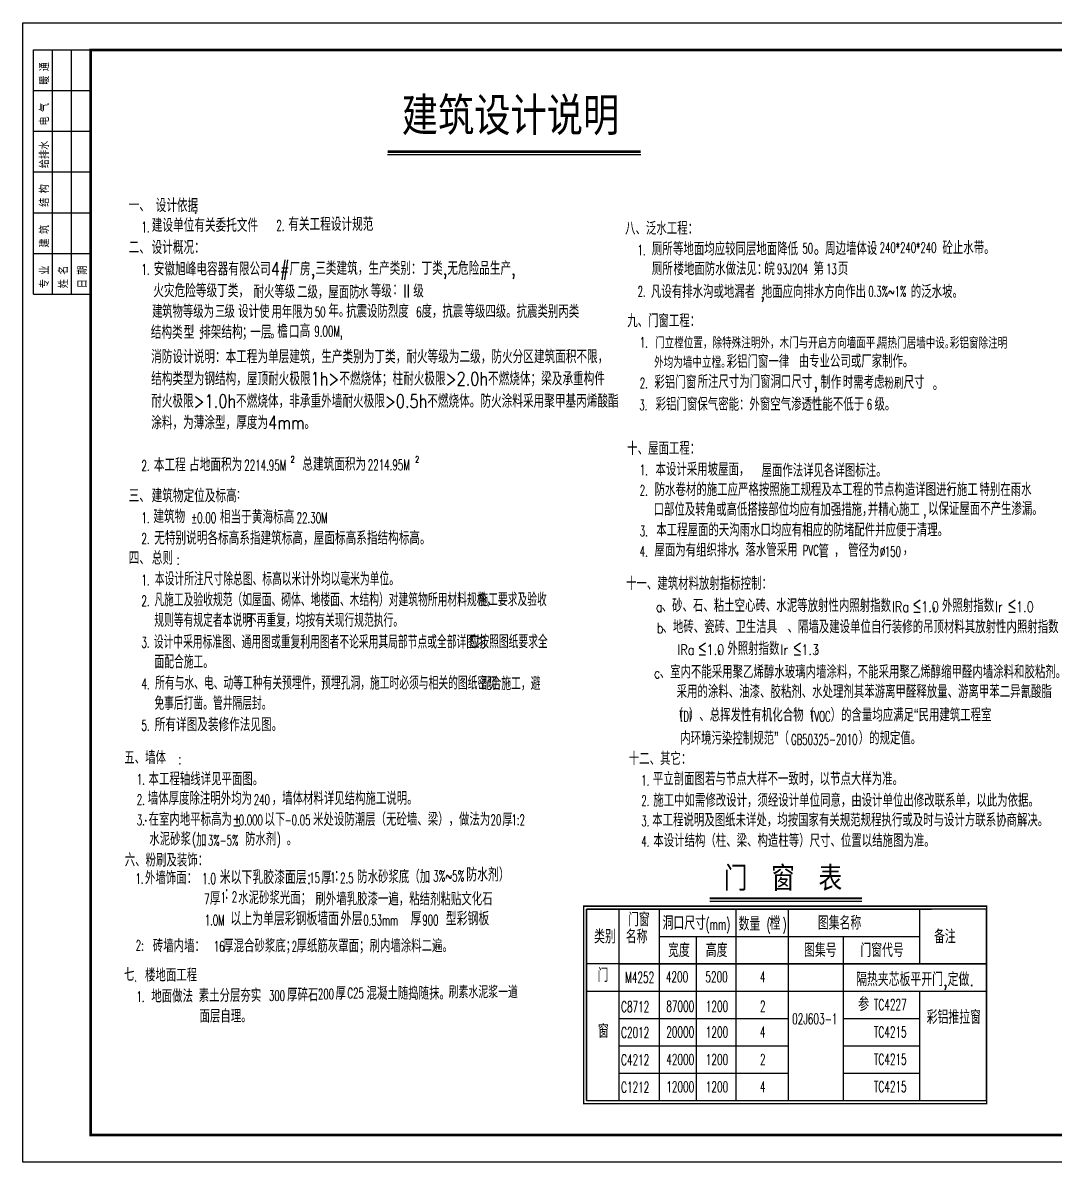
# Model space of a CAD drawing. Extents: x 3757684 to 3906284, y -130571 to 413559.
# Drawn here: x 3758816 to 3796816, y -71044 to -29044 of the extents above; entities that cross this region are included whole.
import ezdxf
from ezdxf.enums import TextEntityAlignment as Align

# ---------------------------------------------------------------- set-up
doc = ezdxf.new("R2010")
doc.units = 0
doc.header["$LTSCALE"] = 1000
doc.header["$MEASUREMENT"] = 0
doc.layers.get('0').update_dxf_attribs({"color": 4, "linetype": 'CONTINUOUS'})
for name, color, linetype in [('PUB_TEXT', 7, 'CONTINUOUS'), ('PUB_TITLE', 4, 'CONTINUOUS'), ('ST', 4, 'CONTINUOUS')]:
    doc.layers.add(name, color=color, linetype=linetype)
doc.styles.add('-宋体', font='SimSun.ttf', dxfattribs={"width": 0.8})
doc.styles.add('_HZTXT', font='TXT', dxfattribs={"width": 0.8, "bigfont": 'HZTXT'})
doc.styles.add('_ROMANC', font='ROMANC.shx', dxfattribs={"width": 0.6})
doc.styles.add('_ROMANS', font='ROMANS', dxfattribs={"width": 0.6})
doc.styles.add('_SIMPLEX', font='SIMPLEX.shx', dxfattribs={"width": 0.8})
doc.styles.add('_TXT', font='SIMPLEX.shx', dxfattribs={"width": 0.6})
doc.styles.add('ht', font='simhei_0.ttf', dxfattribs={"width": 0.8})
doc.styles.add('hztxt', font='txt', dxfattribs={"height": 10, "bigfont": 'hztxt.shx'})
doc.styles.get("Standard").update_dxf_attribs({"font": 'SimSun.ttf'})

# ---------------------------------------------------------------- blocks, each defined once
blk = doc.blocks.new('A$C24B85BD5')
at = {"layer": 'PUB_TITLE'}
for p, q in [((0, 0), (0, 13500)), ((0, 13500), (3150, 13500)), ((1050, 0), (1050, 13500)), ((2100, 0), (2100, 13500)), ((3150, 0), (3150, 13500)), ((0, 11250), (3150, 11250)), ((0, 9000), (3150, 9000)), ((0, 6750), (3150, 6750)), ((0, 4500), (3150, 4500)), ((0, 2250), (3150, 2250)), ((0, 0), (3150, 0))]:
    blk.add_line(p, q, dxfattribs=at)
at = {"layer": 'PUB_TITLE', "style": 'ht', "width": 0.8}
for s, p in [('暖 通', (804, 11572)), ('电 气', (804, 9322)), ('给排水', (804, 6961)), ('结 构', (804, 4822)), ('建 筑', (804, 2572)), ('专 业', (804, 322)), ('姓 名', (1854, 322)), ('日 期', (2904, 322))]:
    blk.add_text(s, height=450, rotation=90, dxfattribs=at).set_placement(p)

msp = doc.modelspace()

# ---------------------------------------------------------------- linework, layer by layer
at = {"layer": 'PUB_TEXT'}
for p, q in [((3772258.4, -33904.7, 0), (3781582.1, -33904.7, 0)), ((3779587.6, -68773.4), (3779587.6, -61717.7)), ((3779587.6, -61717.7), (3792300.4, -61717.7)), ((3780786.1, -68773.4), (3780786.1, -61717.7)), ((3782269.1, -68773.4), (3782269.1, -61717.7)), ((3784128, -61422.2), (3789731.5, -61422.2)), ((3785100.9, -68773.4), (3785100.9, -61717.7)), ((3787019.7, -61717.7), (3787019.7, -68773.4)), ((3791849.1, -61717.7), (3791849.1, -63733.6)), ((3782269.1, -62725.6), (3791849.1, -62725.6)), ((3783636.6, -68773.4), (3783636.6, -62725.6)), ((3789058.4, -68773.4), (3789058.4, -62725.6)), ((3794327, -63733.6), (3779587.6, -63733.6)), ((3780786.1, -63733.6), (3794327, -63733.6)), ((3779587.6, -64741.5), (3794327, -64741.5)), ((3780786.1, -64741.5), (3789058.4, -64741.5)), ((3780786.1, -64741.5), (3794327, -64741.5)), ((3780786.1, -65749.5), (3787019.7, -65749.5)), ((3780786.1, -65749.5), (3787019.7, -65749.5)), ((3789058.4, -65749.5), (3791849.1, -65749.5)), ((3789058.4, -65749.5), (3791849.1, -65749.5)), ((3780786.1, -66757.5), (3787019.7, -66757.5)), ((3780786.1, -66757.5), (3787019.7, -66757.5)), ((3789058.4, -66757.5), (3791849.1, -66757.5)), ((3789058.4, -66757.5), (3791849.1, -66757.5)), ((3780786.1, -67765.4), (3787019.7, -67765.4)), ((3780786.1, -67765.4), (3787019.7, -67765.4)), ((3789058.4, -67765.4), (3791849.1, -67765.4)), ((3789058.4, -67765.4), (3791849.1, -67765.4)), ((3779587.6, -68773.4), (3794327, -68773.4)), ((3779587.6, -68773.4), (3794327, -68773.4)), ((3780786.1, -68773.4), (3787019.7, -68773.4)), ((3780786.1, -68773.4), (3787019.7, -68773.4)), ((3780786.1, -68773.4), (3787019.7, -68773.4)), ((3789058.4, -68773.4), (3794327, -68773.4)), ((3789058.4, -68773.4), (3791849.1, -68773.4)), ((3789058.4, -68773.4), (3791849.1, -68773.4))]:
    msp.add_line(p, q, dxfattribs=at)
at = {"layer": 'PUB_TEXT', "const_width": 50.1, "elevation": 0}
for points in [[(3772258.4, -33770.6), (3781582.1, -33770.6)], [(3772258.4, -33817.9), (3781582.1, -33817.9)]]:
    msp.add_lwpolyline(points, dxfattribs=at)
at = {"layer": 'PUB_TEXT', "const_width": 77.2}
msp.add_lwpolyline([(3784128, -61314.2), (3789731.5, -61314.2)], dxfattribs=at)
at = {"layer": 'PUB_TEXT', "const_width": 50}
msp.add_lwpolyline([(3794327, -61605.7), (3779475.6, -61605.7), (3779475.6, -68885.4), (3794327, -68885.4)], close=True, dxfattribs=at)
at = {"layer": 'PUB_TEXT'}
msp.add_lwpolyline([(3794327, -61717.7), (3779587.6, -61717.7), (3779587.6, -68773.4), (3794327, -68773.4)], close=True, dxfattribs=at)
at = {"layer": 'PUB_TITLE', "elevation": 0}
msp.add_lwpolyline([(3758816.3, -71044), (3758816.3, -29044), (3818216.3, -29044), (3818216.3, -71044)], close=True, dxfattribs=at)
at = {"layer": 'PUB_TITLE', "const_width": 100, "elevation": 0}
msp.add_lwpolyline([(3761316.3, -70044), (3817216.3, -70044), (3817216.3, -30044), (3761316.3, -30044)], close=True, dxfattribs=at)
at = {"layer": 'ST', "color": 7}
msp.add_line((3791849.1, -64741.5), (3791849.1, -68773.4), dxfattribs=at)

# ---------------------------------------------------------------- block references
at = {"xscale": 0.666664999909699, "yscale": 0.666664999909699, "zscale": 0.666665}
msp.add_blockref('A$C24B85BD5', (3759216.3, -39044, 0), dxfattribs=at)

# ---------------------------------------------------------------- texts
at = {"layer": 'PUB_TEXT'}
for s, height, style, width, p in [('建筑设计说明', 1224, '-宋体', 0.8, (3772777.4, -33047.8, 0)), ('  设计依据', 489.6, '_HZTXT', 0.8, (3763015, -36022.4, 0)), ('一、', 489.6, '_HZTXT', 0.8, (3762717.5, -36005.6, 0)), (':', 489.6, '_HZTXT', 0.8, (3765101.2, -36076, 0)), ('1.', 391.68, '_ROMANC', 0.6, (3763188, -36770.6, 0)), ('  建设单位有关委托文件', 489.598, '_HZTXT', 0.8, (3762870.2, -36752.9, 0)), ('2.', 391.68, '_ROMANC', 0.6, (3768155.8, -36715.9, 0)), ('有关工程设计规范', 489.6, '_HZTXT', 0.8, (3768597.4, -36715.9, 0)), ('八、泛水工程：', 480, '_HZTXT', 0.8, (3781006.8, -36861.1, 0)), ('二、', 489.6, '_HZTXT', 0.8, (3762717.5, -37568.8, 0)), ('设计概况：', 489.6, '_HZTXT', 0.8, (3763562.7, -37568.8, 0)), ('1.', 384, '_ROMANC', 0.6, (3781468.1, -37611.1, 0)), ('厕所', 480, '_HZTXT', 0.8, (3781992.7, -37616.6, 0)), ('等地面均应较同层地面降低', 479.998, '_HZTXT', 0.8, (3782771.1, -37616.6, 0)), ('50', 384, '_SIMPLEX', 0.6, (3787538.7, -37551.7, 0)), ('周边墙体设', 480, '_HZTXT', 0.8, (3788378.6, -37600.4, 0)), ('240*240*240', 383.998, '_SIMPLEX', 0.6, (3790386.8, -37526.6, 0)), ('砼止水带。', 480, '_HZTXT', 0.8, (3792700.6, -37577.2, 0)), ('安徽旭峰电容器有限公司4#厂房,', 489.598, '_HZTXT', 0.8, (3763643, -38361.2, 0)), ('三类建筑，生产类别：丁类,无危险品生产,', 489.598, '_HZTXT', 0.8, (3769589.7, -38338.7, 0)), ('。', 600, '_HZTXT', 0.8, (3787959, -37616.6, 0)), ('1.', 391.68, '_ROMANC', 0.6, (3763188, -38333.7, 0)), ('厕所', 480, '_HZTXT', 0.8, (3781992.7, -38349, 0)), ('楼地面防水做法见：', 480, '_HZTXT', 0.8, (3782791.1, -38349, 0)), ('皖', 480, '_HZTXT', 0.8, (3786136.9, -38349, 0)), ('93J204', 384, '_SIMPLEX', 0.6, (3786601.1, -38308.8, 0)), ('第', 480, '_HZTXT', 0.8, (3787947, -38349, 0)), ('13', 384, '_SIMPLEX', 0.6, (3788411.2, -38308.8, 0)), ('页', 480, '_HZTXT', 0.8, (3788842.9, -38349, 0)), ('火灾危险等级丁类，', 489.6, '_HZTXT', 0.8, (3763626.8, -39162.4, 0)), ('等', 480, '_HZTXT', 0.8, (3771640.6, -39171.7, 0)), ('耐', 480, '_HZTXT', 0.8, (3767316.6, -39193.3, 0)), ('火', 480, '_HZTXT', 0.8, (3767700.6, -39193.3, 0)), ('等', 480, '_HZTXT', 0.8, (3768084.6, -39193.3, 0)), ('级', 480, '_HZTXT', 0.8, (3768468.6, -39193.3, 0)), ('二级，屋面防', 480, '_HZTXT', 0.8, (3768921.1, -39209.2, 0)), ('水', 480, '_HZTXT', 0.8, (3771180.2, -39198.6, 0)), ('级', 480, '_HZTXT', 0.8, (3772024.6, -39171.7, 0)), ('：', 480, '_HZTXT', 0.8, (3772435.9, -39103.6, 0)), ('II', 480, '_HZTXT', 0.8, (3772819.9, -39171.7, 0)), ('级', 480, '_HZTXT', 0.8, (3773203.9, -39171.7, 0)), ('2.', 384, '_ROMANC', 0.6, (3781468.1, -39138.4, 0)), ('凡设有排水沟或地漏者', 480, '_HZTXT', 0.8, (3781959.2, -39190.3, 0)), ('地面应向排水方向作出', 480, '_HZTXT', 0.8, (3786041.4, -39190.3, 0)), ('0.3%~1%', 384, '_SIMPLEX', 0.6, (3789965.9, -39139, 0)), ('的泛水坡。', 480, '_HZTXT', 0.8, (3791533.6, -39190.3, 0)), ('建', 480, '_HZTXT', 0.8, (3763581, -39923.7, 0)), ('筑', 480, '_HZTXT', 0.8, (3763944.9, -39923.7, 0)), ('物', 480, '_HZTXT', 0.8, (3764328.9, -39923.7, 0)), ('等', 480, '_HZTXT', 0.8, (3764712.9, -39923.7, 0)), ('级', 480, '_HZTXT', 0.8, (3765096.9, -39923.7, 0)), ('为', 480, '_HZTXT', 0.8, (3765480.9, -39923.7, 0)), ('三', 480, '_HZTXT', 0.8, (3765894.1, -39923.7, 0)), ('级', 480, '_HZTXT', 0.8, (3766248.9, -39923.7, 0)), ('设', 480, '_HZTXT', 0.8, (3766752.3, -39920.5, 0)), ('计', 480, '_HZTXT', 0.8, (3767136.3, -39920.5, 0)), ('使', 480, '_HZTXT', 0.8, (3767520.3, -39920.5, 0)), ('用', 480, '_HZTXT', 0.8, (3767976.4, -39937.7, 0)), ('年', 480, '_HZTXT', 0.8, (3768360.4, -39937.7, 0)), ('限', 480, '_HZTXT', 0.8, (3768744.4, -39937.7, 0)), ('为', 480, '_HZTXT', 0.8, (3769128.4, -39937.7, 0)), ('年。', 480, '_HZTXT', 0.8, (3770080.1, -39895.8, 0)), ('抗震设防烈度', 480, '_HZTXT', 0.8, (3770731.2, -39917.2, 0)), ('度，抗震', 480, '_HZTXT', 0.8, (3773506.5, -39915, 0)), ('等级四级。抗震类别丙类', 479.998, '_HZTXT', 0.8, (3775091.1, -39924.4, 0)), (',', 480, '_HZTXT', 0.8, (3785990.1, -39190.3, 0)), ('50', 384, '_SIMPLEX', 0.6, (3769575.3, -39895.8, 0)), ('6', 384, '_SIMPLEX', 0.6, (3773308.9, -39895.5, 0)), ('九、门窗工程：', 480, '_HZTXT', 0.8, (3781085.5, -40267.8, 0)), ('结', 489.6, '_HZTXT', 0.8, (3763532.9, -40695)), ('构', 489.6, '_HZTXT', 0.8, (3763924.6, -40695)), ('类', 489.6, '_HZTXT', 0.8, (3764316.2, -40695)), ('型', 489.6, '_HZTXT', 0.8, (3764746.3, -40695)), ('排架结构', 489.6, '_HZTXT', 0.8, (3765349.4, -40689.7, 0)), ('；', 489.6, '_HZTXT', 0.8, (3766893.1, -40689.7, 0)), ('层', 489.6, '_HZTXT', 0.8, (3767589.2, -40689.7, 0)), ('檐', 489.6, '_HZTXT', 0.8, (3768193.4, -40659.8, 0)), ('口', 489.6, '_HZTXT', 0.8, (3768622.8, -40679.1, 0)), ('高', 489.6, '_HZTXT', 0.8, (3769014.5, -40649.1, 0)), ('9.00M,', 391.68, '_SIMPLEX', 0.6, (3769554.4, -40611.5, 0)), (':', 489.6, '_HZTXT', 0.8, (3765283.4, -40695)), ('一', 489.6, '_HZTXT', 0.8, (3767197.5, -40689.7, 0)), ('。', 489.6, '_HZTXT', 0.8, (3767936, -40689.7, 0)), ('1.', 384, '_ROMANC', 0.6, (3781546.8, -41017.8, 0)), ('门立樘位置，除特殊注明外，木门与开启方向墙面平，', 419.998, 'hztxt', 0.8, (3782110.1, -41049.7, 0)), ('隔热门居墙中设。', 420, 'hztxt', 0.8, (3790318.8, -41055.4, 0)), ('彩铝窗除注明', 420, 'hztxt', 0.8, (3792971, -41055.4, 0)), ('消防设计说明：本工程为单层建筑，生产类别为丁类，耐火等级为二级，防火分区建筑面积不限，', 489.598, '_HZTXT', 0.8, (3763546, -41596.7)), ('外均为墙中立樘。', 420, 'hztxt', 0.8, (3782075.3, -41767.8, 0)), ('彩铝门窗一律', 480, '_HZTXT', 0.8, (3784751.1, -41772.9, 0)), ('由专业公司或厂家制作。', 479.998, '_HZTXT', 0.8, (3787403.2, -41756.3, 0)), ('结构类型为钢结构，屋顶耐火极限1h>不燃烧体；柱耐火极限>2.0h不燃烧体；梁及承重构件', 489.598, '_HZTXT', 0.8, (3763546, -42409.1)), ('2.', 384, '_ROMANC', 0.6, (3781546.8, -42517.8, 0)), ('耐火极限>1.0h不燃烧体，非承重外墙耐火极限>0.5h不燃烧体。防火涂料采用聚甲基丙烯酸酯', 489.598, '_HZTXT', 0.8, (3763546, -43234.4)), ('3.', 384, '_ROMANC', 0.6, (3781531.8, -43323.6, 0)), ('6', 384, '_SIMPLEX', 0.6, (3789908.5, -43303.8, 0)), ('涂料，为薄涂型，厚度为4mm。', 489.598, '_HZTXT', 0.8, (3763546, -44027.3)), ('十、屋面工程：', 480, '_HZTXT', 0.8, (3781085.5, -44971.4, 0)), ('2.', 391.68, '_ROMANC', 0.6, (3763188, -45557.6, 0)), ('本工程', 489.6, '_HZTXT', 0.8, (3763643, -45585, 0)), ('占地面积为', 489.6, '_HZTXT', 0.8, (3764944.2, -45573.8, 0)), ('2214.95M', 391.68, '_SIMPLEX', 0.6, (3766974.7, -45549, 0)), ('总建筑面积为', 489.6, '_HZTXT', 0.8, (3769115, -45560.4, 0)), ('2214.95M', 391.68, '_SIMPLEX', 0.6, (3771526.2, -45535.6, 0)), ('1.', 384, '_ROMANC', 0.6, (3781546.8, -45721.4, 0)), ('本设计采用坡屋面，', 480, '_HZTXT', 0.8, (3782128.3, -45744.7, 0)), ('屋面作法详见各详图标注。', 479.998, '_HZTXT', 0.8, (3786032.4, -45786.4, 0)), ('建筑物定位及标高', 489.6, '_HZTXT', 0.8, (3763562.7, -46722.9, 0)), ('2.', 384, '_ROMANC', 0.6, (3781546.8, -46471.4, 0)), ('防水卷材的施工应严格按照施工规程及本工程的节点构造详图进行施工', 479.998, '_HZTXT', 0.8, (3782095, -46489, 0)), (',', 384, '_SIMPLEX', 0.6, (3792931.2, -46175.2, 0)), ('特别在雨水', 480, '_HZTXT', 0.8, (3794061.9, -46489, 0)), ('三、', 489.6, '_HZTXT', 0.8, (3762717.5, -46722.9, 0)), (':', 391.7, '_SIMPLEX', 0.6, (3766713.2, -46570.2, 0)), ('建筑物', 489.6, '_HZTXT', 0.8, (3763625.9, -47487.9, 0)), ('相当于黄海标高', 489.6, '_HZTXT', 0.8, (3766078.7, -47503.5, 0)), ('口部位及转角或高低搭接部位均应有加强措施，', 479.998, '_HZTXT', 0.8, (3782056.8, -47221.4, 0)), ('并精心施工', 480, '_HZTXT', 0.8, (3789949.6, -47221.4, 0)), ('以保证屋面不产生渗漏。', 479.998, '_HZTXT', 0.8, (3792169.7, -47195.9, 0)), ('1.', 391.68, '_ROMANC', 0.6, (3763188, -47487.9, 0)), ('%%p0.00', 391.68, '_SIMPLEX', 0.6, (3765018.1, -47487.9, 0)), ('22.30M', 391.68, '_SIMPLEX', 0.6, (3768903.6, -47487.9, 0)), ('本工程屋面的天沟雨水口均应有相应的防堵配件并应便于清理。', 479.998, '_HZTXT', 0.8, (3782155.2, -47979.4, 0)), (',', 384, '_SIMPLEX', 0.6, (3791999.7, -47195.9, 0)), ('2.', 391.68, '_ROMANC', 0.6, (3763188, -48252.9, 0)), ('无特别说明各标高系指建筑标高，屋面标高系指结构标高。', 489.598, '_HZTXT', 0.8, (3763658.8, -48282.2, 0)), ('3.', 384, '_ROMANC', 0.6, (3781546.8, -47971.4, 0)), ('屋面为有组织排水', 480, '_HZTXT', 0.8, (3782087.1, -48721.4, 0)), ('，落水管采用', 480, '_HZTXT', 0.8, (3785057.4, -48712.7, 0)), ('管', 480, '_HZTXT', 0.8, (3788134, -48755.1, 0)), ('管径为', 480, '_HZTXT', 0.8, (3789221.3, -48727, 0)), ('四、', 489.6, '_HZTXT', 0.8, (3762717.5, -49017.9, 0)), ('总则', 489.6, '_HZTXT', 0.8, (3763570.6, -49017.9, 0)), ('4.', 384, '_ROMANC', 0.6, (3781546.8, -48721.4, 0)), ('PVC', 384, '_SIMPLEX', 0.6, (3787551.7, -48685.1, 0)), (',', 384, '_ROMANS', 0.6, (3788748.5, -48617.7, 0)), ('%%C', 384, '_SIMPLEX', 0.6, (3790395.1, -48727, 0)), ('150', 384, '_ROMANS', 0.6, (3790577.9, -48727, 0)), ('，', 480, '_HZTXT', 0.8, (3791236.5, -48663.3, 0)), (':', 391.7, '_SIMPLEX', 0.6, (3764487.5, -49017.9, 0)), ('1.', 391.68, '_ROMANC', 0.6, (3763188, -49782.9, 0)), ('本设计所注尺寸除总图、标高以米计外均以毫米为单位。', 489.598, 'hztxt', 0.7, (3763681.4, -49787.5, 0)), ('2.', 391.68, '_ROMANC', 0.6, (3763188, -50547.9, 0)), ('凡施工及验收规范（如屋面、砌体、地楼面、木结构）对建筑物所用材料规格，', 489.598, 'hztxt', 0.7, (3763662.6, -50556.6, 0)), ('施工要求及验收', 489.6, 'hztxt', 0.7, (3775602.2, -50547.3, 0)), ('规则等有规定者本说明', 489.6, 'hztxt', 0.7, (3763660.6, -51312.9, 0)), ('不再重复，均按有关现行规范执行。', 489.598, 'hztxt', 0.7, (3767068.9, -51312.9, 0)), ('设计中采用标准图、通用图或重复利用图者不论采用其局部节点或全部详图均', 489.598, 'hztxt', 0.7, (3763641.3, -52112.1, 0)), ('应按照图纸要求全', 489.6, 'hztxt', 0.7, (3775277.8, -52101.8, 0)), ('3.', 391.68, '_ROMANC', 0.6, (3763188, -52077.9, 0)), ('面配合施工。', 489.6, 'hztxt', 0.7, (3763667.4, -52842.9, 0)), ('4.', 391.68, '_ROMANC', 0.6, (3763188, -53607.8, 0)), ('所有与水、电、动等工种有关预埋件，预埋孔洞，施工时必须与相关的图纸密切', 489.598, 'hztxt', 0.7, (3763691.6, -53623.8, 0)), ('配合施工，避', 489.6, 'hztxt', 0.7, (3775726.3, -53643.4, 0)), ('免事后打凿。管井隔层封。', 489.598, 'hztxt', 0.7, (3763663.1, -54372.8, 0)), ('5.', 391.68, '_ROMANC', 0.6, (3763188, -55137.8, 0)), ('所有详图及装修作法见图。', 489.598, '_HZTXT', 0.8, (3763677.7, -55159.3, 0)), ('五、墙体', 480, '_HZTXT', 0.8, (3762555.3, -56372, 0)), (':', 384, '_ROMANS', 0.6, (3764548.9, -56372, 0)), ('十二、其它：', 480, '_HZTXT', 0.8, (3781143.6, -56408, 0)), ('本工程轴线详见平面图。', 479.998, '_HZTXT', 0.8, (3763449, -57158.3, 0)), ('平立剖面图若与节点大样不一致时，以节点大样为准。', 479.998, '_HZTXT', 0.8, (3782029.7, -57152.2, 0)), ('1.', 384, '_ROMANC', 0.6, (3763016.6, -57122, 0)), ('1.', 384, '_ROMANC', 0.6, (3781604.9, -57158, 0)), ('2.', 384, '_ROMANC', 0.6, (3763016.6, -57872, 0)), ('墙体厚度除注明外均为', 480, '_HZTXT', 0.8, (3763421.2, -57872, 0)), ('240', 384, '_ROMANS', 0.6, (3767328.2, -57872, 0)), ('，墙体材料详见结构施工说明。', 479.998, '_HZTXT', 0.8, (3767987, -57872, 0)), ('2.', 384, '_ROMANC', 0.6, (3781604.9, -57908, 0)), ('施工中如需修改设计，须经设计单位同意，由设计单位出修改联系单，以此为依据。', 479.998, '_HZTXT', 0.8, (3782043.6, -57946.2, 0)), ('3.', 384, '_ROMANC', 0.6, (3763016.6, -58622, 0)), ('在室内地平标高为±', 480, '_HZTXT', 0.8, (3763449, -58646.2, 0)), ('0.000', 384, '_ROMANS', 0.6, (3766773.2, -58626, 0)), ('以下', 480, '_HZTXT', 0.8, (3767722.5, -58646.2, 0)), ('-0.05', 384, '_ROMANS', 0.6, (3768465.6, -58626, 0)), ('米处设防潮层（无砼墙、梁），做法为', 479.998, '_HZTXT', 0.8, (3769511, -58646.2, 0)), ('20', 384, '_ROMANS', 0.6, (3776050.4, -58616.7, 0)), ('厚', 480, '_HZTXT', 0.8, (3776481.4, -58657.2, 0)), ('1:2', 384, '_ROMANS', 0.6, (3776821.6, -58616.7, 0)), ('3.', 384, '_ROMANC', 0.6, (3781604.9, -58658, 0)), ('本工程说明及图纸未详处，均按国家有关规范规程执行或及时与设计方联系协商解决。', 479.998, '_HZTXT', 0.8, (3782005.1, -58671.4, 0)), ('水泥砂浆', 480, '_HZTXT', 0.8, (3763476.1, -59372, 0)), ('(', 384, '_ROMANS', 0.6, (3765059.7, -59325.2, 0)), ('加', 480, '_HZTXT', 0.8, (3765200, -59412.9, 0)), ('3%-5%', 384, '_ROMANS', 0.6, (3765635.2, -59372, 0)), ('防水剂', 480, '_HZTXT', 0.8, (3767002.5, -59372, 0)), (')', 384, '_ROMANS', 0.6, (3768179.2, -59325.2, 0)), ('。', 480, '_HZTXT', 0.8, (3768538.5, -59372, 0)), ('4.', 384, '_ROMANC', 0.6, (3781604.9, -59408, 0)), ('本设计结构（柱、梁、构造柱等）尺寸、位置以结施图为准。', 479.998, '_HZTXT', 0.8, (3782045.3, -59429.8, 0)), ('六、粉刷及装饰：', 480, '_HZTXT', 0.8, (3762571.9, -60147.8, 0)), ('门  窗  表', 800, '-宋体', 0.8, (3784644.8, -60951.6)), ('1.', 384, '_ROMANC', 0.6, (3762968.1, -60781.6, 0)), ('外墙饰面：', 480, '_HZTXT', 0.8, (3763317.4, -60800.2, 0)), ('.', 384, '_ROMANS', 0.6, (3763965, -60147.8, 0)), ('1.0', 400, '_SIMPLEX', 0.6, (3765420.8, -60791, 0)), ('米以下乳胶漆面层:', 500, '_HZTXT', 0.8, (3766075.5, -60791, 0)), ('15', 384, '_ROMANS', 0.6, (3769370.1, -60751.1, 0)), ('厚', 480, '_HZTXT', 0.8, (3769812.5, -60791.5, 0)), ('1', 384, '_ROMANS', 0.6, (3770141.3, -60751.1, 0)), ('：', 480, '_HZTXT', 0.8, (3770284.1, -60716.8, 0)), ('2.5', 384, '_ROMANS', 0.6, (3770507, -60762.5, 0)), ('防水砂浆底（加', 480, '_HZTXT', 0.8, (3771136.4, -60762.5, 0)), ('7', 384, '_ROMANS', 0.6, (3765497.5, -61535.3, 0)), ('厚', 480, '_HZTXT', 0.8, (3765709, -61558.5, 0)), ('1', 384, '_ROMANS', 0.6, (3766103.5, -61477.1, 0)), ('：', 480, '_HZTXT', 0.8, (3766231.5, -61383.9, 0)), ('2', 384, '_ROMANS', 0.6, (3766518, -61453.8, 0)), ('水泥砂浆光面；  ', 480, '_HZTXT', 0.8, (3766750.8, -61534.8, 0)), ('刷外墙乳胶漆一遍，粘结剂粘贴文化石', 479.998, '_HZTXT', 0.8, (3769596, -61580.7, 0)), ('1.0M', 384, '_ROMANS', 0.6, (3765520.5, -62315.2, 0)), ('以上为单层彩钢板墙面', 500, '_HZTXT', 0.8, (3766467.2, -62315.2, 0)), ('外层', 500, '_HZTXT', 0.8, (3770530.4, -62315.2, 0)), (':', 441.5, '_HZTXT', 0.8, (3770494.1, -62315.2, 0)), ('0.53mm', 384, '_ROMANS', 0.6, (3771360.4, -62315.2, 0)), ('厚', 500, '_HZTXT', 0.8, (3773104, -62315.2, 0)), ('900', 384, '_ROMANS', 0.6, (3773537.1, -62315.2, 0)), ('型彩钢板', 500, '_HZTXT', 0.8, (3774400.8, -62315.2, 0)), ('门', 500, '_HZTXT', 0.8, (3781113.5, -62350.3)), ('窗', 500, '_HZTXT', 0.8, (3781513.5, -62350.3)), ('洞口尺寸', 499.98, '_HZTXT', 0.8, (3782386.9, -62473.6)), ('(mm)', 399.98, '_SIMPLEX', 0.6, (3783975, -62473.6)), ('数量', 499.98, '_HZTXT', 0.8, (3785188.3, -62511.3)), ('(', 400, '_SIMPLEX', 0.6, (3786223.1, -62482.2)), ('樘', 500, '_HZTXT', 0.8, (3786329.2, -62482.2)), (')', 400, '_SIMPLEX', 0.6, (3786813.6, -62482.2)), ('图集名称', 499.98, '_HZTXT', 0.8, (3788108.5, -62473.6)), ('类', 500, '_HZTXT', 0.8, (3779862.9, -62977.6)), ('别', 500, '_HZTXT', 0.8, (3780262.8, -62977.6)), ('名', 500, '_HZTXT', 0.8, (3781031.3, -62977.6)), ('称', 500, '_HZTXT', 0.8, (3781431.3, -62977.6)), ('备注', 499.98, '_HZTXT', 0.8, (3792388.9, -62977.6)), ('2:', 384, '_ROMANS', 0.6, (3762977.9, -63240.9, 13.9)), ('砖墙内墙：   ', 480, '_HZTXT', 0.8, (3763606.6, -63308, 13.9)), ('16', 384, '_SIMPLEX', 0.6, (3765854.8, -63278, 13.9)), ('厚混合砂浆底；', 480, '_HZTXT', 0.8, (3766198, -63308, 13.9)), ('2', 384, '_SIMPLEX', 0.6, (3768723.6, -63277.4, 13.9)), ('厚纸筋灰罩面；刷内墙涂料二遍。', 479.998, '_HZTXT', 0.8, (3768902.2, -63308, 13.9)), ('宽度', 499.98, '_HZTXT', 0.8, (3782589.4, -63481.6)), ('高', 500, '_HZTXT', 0.8, (3783978.7, -63481.6)), ('度', 500, '_HZTXT', 0.8, (3784378.7, -63481.6)), ('图', 500, '_HZTXT', 0.8, (3787599.1, -63481.6)), ('集', 500, '_HZTXT', 0.8, (3787999.1, -63481.6)), ('号', 500, '_HZTXT', 0.8, (3788399, -63481.6)), ('门', 500, '_HZTXT', 0.8, (3789674, -63481.6)), ('窗', 500, '_HZTXT', 0.8, (3790074, -63481.6)), ('代', 500, '_HZTXT', 0.8, (3790473.9, -63481.6)), ('号', 500, '_HZTXT', 0.8, (3790873.9, -63481.6)), ('七', 480, '_HZTXT', 0.8, (3762542.2, -64366.9, 0)), ('楼地面工程', 480, '_HZTXT', 0.8, (3763318.4, -64385.2, 0)), ('门', 500, '_HZTXT', 0.8, (3779990.2, -64399.3)), ('M4252', 399.98, '_SIMPLEX', 0.6, (3781008.6, -64429.1)), ('4200', 399.98, '_SIMPLEX', 0.6, (3782508.4, -64413)), ('5200', 399.98, '_SIMPLEX', 0.6, (3783966, -64413)), ('4', 400, '_SIMPLEX', 0.6, (3785975.3, -64413)), ('隔热夹芯板平开门,定做.', 499.98, '_HZTXT', 0.8, (3789518.7, -64553.1)), ('.', 384, '_ROMANS', 0.6, (3762924.1, -64385.2, 0)), ('地面做法', 480, '_HZTXT', 0.8, (3763550.2, -65159.9, 0)), ('素土分层夯实', 480, '_HZTXT', 0.8, (3765298, -65138.7, 0)), ('厚碎石', 480, '_HZTXT', 0.8, (3768553.7, -65115.4, 0)), ('200', 384, '_SIMPLEX', 0.6, (3769690.3, -65038.1, 0)), ('厚', 480, '_HZTXT', 0.8, (3770335.8, -65055.8, 0)), ('C25', 384, '_SIMPLEX', 0.6, (3770777.2, -65002.8, 0)), ('混凝土随捣随抹。', 480, '_HZTXT', 0.8, (3771479.5, -65055.8, 0)), ('刷素水泥浆一道', 456, '_HZTXT', 0.8, (3774502.9, -64999.3, 0)), ('1.', 384, '_ROMANC', 0.6, (3763003.5, -65135.2, 0)), ('300', 384, '_SIMPLEX', 0.6, (3767886.6, -65096.9, 0)), ('87000', 399.98, '_SIMPLEX', 0.6, (3782523.6, -65495.5)), ('1200', 399.98, '_SIMPLEX', 0.6, (3783981.2, -65495.5)), ('2', 400, '_SIMPLEX', 0.6, (3785975.3, -65495.5)), ('参', 500, '_HZTXT', 0.8, (3789594.7, -65469.5, 0)), ('TC4227', 399.98, '_SIMPLEX', 0.6, (3790176.6, -65435.6, 0)), ('面层自理。', 480, '_HZTXT', 0.8, (3765327.3, -65897.9, 0)), ('C8712', 399.98, '_SIMPLEX', 0.6, (3780860.6, -65511.6)), ('彩铝推拉窗', 499.98, '_HZTXT', 0.8, (3792117.6, -65946.5, 0)), ('窗', 500, '_HZTXT', 0.8, (3780007.7, -66461.2)), ('02J603-1', 399.98, '_SIMPLEX', 0.6, (3787162.7, -65961.4, 0)), ('C2012', 399.98, '_SIMPLEX', 0.6, (3780860.6, -66463.6)), ('20000', 399.98, '_SIMPLEX', 0.6, (3782523.6, -66447.5)), ('1200', 399.98, '_SIMPLEX', 0.6, (3783981.2, -66447.5)), ('4', 400, '_SIMPLEX', 0.6, (3785975.3, -66447.5)), ('TC4215', 399.98, '_SIMPLEX', 0.6, (3790176.6, -66443.5, 0)), ('C4212', 399.98, '_SIMPLEX', 0.6, (3780860.6, -67471.5)), ('42000', 399.98, '_SIMPLEX', 0.6, (3782523.6, -67455.4)), ('1200', 399.98, '_SIMPLEX', 0.6, (3783981.2, -67455.4)), ('2', 400, '_SIMPLEX', 0.6, (3785975.3, -67455.4)), ('TC4215', 399.98, '_SIMPLEX', 0.6, (3790176.6, -67451.5, 0)), ('C1212', 399.98, '_SIMPLEX', 0.6, (3780860.6, -68479.5)), ('12000', 399.98, '_SIMPLEX', 0.6, (3782523.6, -68463.4)), ('1200', 399.98, '_SIMPLEX', 0.6, (3783981.2, -68463.4)), ('4', 400, '_SIMPLEX', 0.6, (3785975.3, -68463.4)), ('TC4215', 399.98, '_SIMPLEX', 0.6, (3790176.6, -68459.4, 0))]:
    msp.add_text(s, height=height, dxfattribs=dict(at, style=style, width=width)).set_placement(p)
at = {"layer": 'PUB_TEXT', "color": 7, "width": 0.8}
for s, height, style, p in [('彩铝门', 480, '_HZTXT', (3782086.1, -42530.4, 0)), ('窗', 480, '_HZTXT', (3783246.9, -42530.4, 0)), ('所', 480, '_HZTXT', (3783678.6, -42510.4, 0)), ('注', 480, '_HZTXT', (3784062.6, -42510.4, 0)), ('寸', 480, '_HZTXT', (3784830.6, -42510.4, 0)), ('为', 480, '_HZTXT', (3785214.6, -42510.4, 0)), ('门', 480, '_HZTXT', (3785598.6, -42510.4, 0)), ('窗', 480, '_HZTXT', (3785982.6, -42510.4, 0)), ('洞', 480, '_HZTXT', (3786366.6, -42510.4, 0)), ('寸', 480, '_HZTXT', (3787518.6, -42510.4, 0)), ('考', 480, '_HZTXT', (3789794, -42528.7, 0)), ('虑', 480, '_HZTXT', (3790178, -42528.7, 0)), ('尺', 480, '_HZTXT', (3784446.6, -42510.4, 0)), ('口', 480, '_HZTXT', (3786750.6, -42510.4, 0)), ('尺', 480, '_HZTXT', (3787134.6, -42510.4, 0)), ('制', 480, '_HZTXT', (3788202.5, -42528.7, 0)), ('作', 480, '_HZTXT', (3788586.5, -42528.7, 0)), ('时', 480, '_HZTXT', (3789026, -42528.7, 0)), ('需', 480, '_HZTXT', (3789410, -42528.7, 0)), ('粉刷', 420, '_HZTXT', (3790558.5, -42534.4, 0)), ('尺', 480, '_HZTXT', (3791269.7, -42532.1, 0)), ('寸', 480, '_HZTXT', (3791653.7, -42532.1, 0)), ('。', 480, 'hztxt', (3792348, -42596.6, 0)), (',', 480, '_HZTXT', (3787948.4, -42510.4, 0))]:
    msp.add_text(s, height=height, dxfattribs=dict(at, style=style)).set_placement(p)
at = {"layer": 'PUB_TEXT', "linetype": 'Continuous'}
for s, height, style, width, p in [('彩铝', 480, '_HZTXT', 0.8, (3782132.8, -43344.7, 0)), ('门', 480, '_HZTXT', 0.8, (3782900.8, -43344.7, 0)), ('窗', 480, '_HZTXT', 0.8, (3783284.8, -43344.7, 0)), ('保', 480, '_HZTXT', 0.8, (3783668.8, -43344.7, 0)), ('气', 480, '_HZTXT', 0.8, (3784052.8, -43344.7, 0)), ('密', 480, '_HZTXT', 0.8, (3784436.8, -43344.7, 0)), ('能', 480, '_HZTXT', 0.8, (3784820.8, -43344.7, 0)), ('外', 480, '_HZTXT', 0.8, (3785588.8, -43344.7, 0)), ('窗', 480, '_HZTXT', 0.8, (3785972.8, -43344.7, 0)), ('空', 480, '_HZTXT', 0.8, (3786356.8, -43344.7, 0)), ('气', 480, '_HZTXT', 0.8, (3786740.8, -43344.7, 0)), ('渗', 480, '_HZTXT', 0.8, (3787124.8, -43344.7, 0)), ('透', 480, '_HZTXT', 0.8, (3787508.8, -43344.7, 0)), ('性', 480, '_HZTXT', 0.8, (3787892.8, -43344.7, 0)), ('能', 480, '_HZTXT', 0.8, (3788276.8, -43344.7, 0)), ('低', 480, '_HZTXT', 0.8, (3789044.8, -43344.7, 0)), ('级', 480, '_HZTXT', 0.8, (3790196.7, -43344.7, 0)), ('：', 480, '_HZTXT', 0.8, (3785204.8, -43344.7, 0)), ('不', 480, '_HZTXT', 0.8, (3788660.8, -43344.7, 0)), ('于', 480, '_HZTXT', 0.8, (3789428.7, -43344.7, 0)), ('。', 480, '_HZTXT', 0.8, (3790580.7, -43344.7, 0)), ('十一、建筑材料放射指标控制：', 480, '_HZTXT', 0.8, (3781042.2, -49951.7, 0)), ('、砂、石、粘土空心砖、水泥等放射性内照射指数', 480, '_HZTXT', 0.8, (3782354.9, -50764.2, 0)), ('IRa', 384, '_HZTXT', 0.8, (3790840.9, -50764.2, 0)), ('≤', 480, '_HZTXT', 0.8, (3791583.6, -50764.2, 0)), ('1.0', 384, '_HZTXT', 0.8, (3791911.9, -50764.2, 0)), ('，外照射指数', 480, '_HZTXT', 0.8, (3792298.8, -50764.2, 0)), ('Ir', 384, '_HZTXT', 0.8, (3794640.9, -50764.2, 0)), ('≤', 480, '_HZTXT', 0.8, (3795076.4, -50764.2, 0)), ('1.0', 384, '_HZTXT', 0.8, (3795404.7, -50764.2, 0)), ('a', 384, '_HZTXT', 0.8, (3782142.3, -50764.2, 0)), ('b', 384, '_HZTXT', 0.8, (3782172, -51546.3, 0)), ('、地砖、瓷砖、卫生洁具', 480, '_HZTXT', 0.8, (3782384.6, -51546.3, 0)), ('、隔墙及建设单位自行装修的吊顶材料其放射性内照射指数', 480, '_HZTXT', 0.8, (3786992.6, -51546.3, 0)), ('IRa', 384, '_HZTXT', 0.8, (3782933, -52347.4, 0)), ('≤', 480, '_HZTXT', 0.8, (3783675.7, -52347.4, 0)), ('1.0', 384, '_HZTXT', 0.8, (3784004, -52347.4, 0)), ('，外照射指数', 480, '_HZTXT', 0.8, (3784391, -52347.4, 0)), ('Ir', 384, '_HZTXT', 0.8, (3786733, -52347.4, 0)), ('≤', 480, '_HZTXT', 0.8, (3787168.5, -52347.4, 0)), ('1.3', 384, '_HZTXT', 0.8, (3787496.8, -52347.4, 0)), ('。', 480, '_HZTXT', 0.8, (3787995.4, -52347.4, 0)), ('、室内不能采用聚乙烯醇水玻璃内墙涂料，不能采用聚乙烯醇缩甲醛内墙涂料和胶粘剂。', 480, '_HZTXT', 0.8, (3782281.2, -53209.6, 0)), ('c', 384, '_HZTXT', 0.8, (3782068.6, -53209.6, 0)), ('采用的涂料、油漆、胶粘剂、水处理剂其苯游离甲醛释放量、游离甲苯二异氰酸脂', 480, '_HZTXT', 0.8, (3782905.3, -53935.6, 0)), ('TDI', 384, '_SIMPLEX', 0.6, (3782995.4, -54799.9, 0)), ('（', 480, '_HZTXT', 0.8, (3782755.6, -54799.9, 0)), ('）、总挥发性有机化合物（', 480, '_HZTXT', 0.8, (3783357.6, -54799.9, 0)), ('TVOC', 384, '_SIMPLEX', 0.6, (3787821.4, -54799.9, 0)), ('）的含量均应满足“民用建筑工程室', 480, '_HZTXT', 0.8, (3788578.6, -54799.9, 0)), ('内环境污染控制规范”（', 480, '_HZTXT', 0.8, (3783039.5, -55654.6, 0)), ('GB50325-2010', 384, '_SIMPLEX', 0.6, (3787119.2, -55654.6, 0)), ('）的规定值。', 480, '_HZTXT', 0.8, (3789613.2, -55648.5, 0))]:
    msp.add_text(s, height=height, dxfattribs=dict(at, style=style, width=width)).set_placement(p)
at = {"layer": 'PUB_TEXT', "style": '_TXT', "width": 0.65}
for p in [(3768684.7, -45023.1, 0), (3773272.9, -45023.1, 0)]:
    msp.add_text('2', height=229.5, dxfattribs=at).set_placement(p, align=Align.TOP_LEFT)
at = {"layer": 'PUB_TEXT', "color": 7}
msp.add_text('.', height=400, dxfattribs=at).set_placement((3763210, -58486.8, 0))
at = {"layer": 'PUB_TITLE'}
for s, height, style, width, p in [('3%~5%', 400, '_SIMPLEX', 0.6, (3773934.9, -60694.8, 0)), ('防水剂）', 500, '_HZTXT', 0.8, (3775153.5, -60694.8, 0))]:
    msp.add_text(s, height=height, dxfattribs=dict(at, style=style, width=width)).set_placement(p)

doc.saveas('drawing.dxf')
